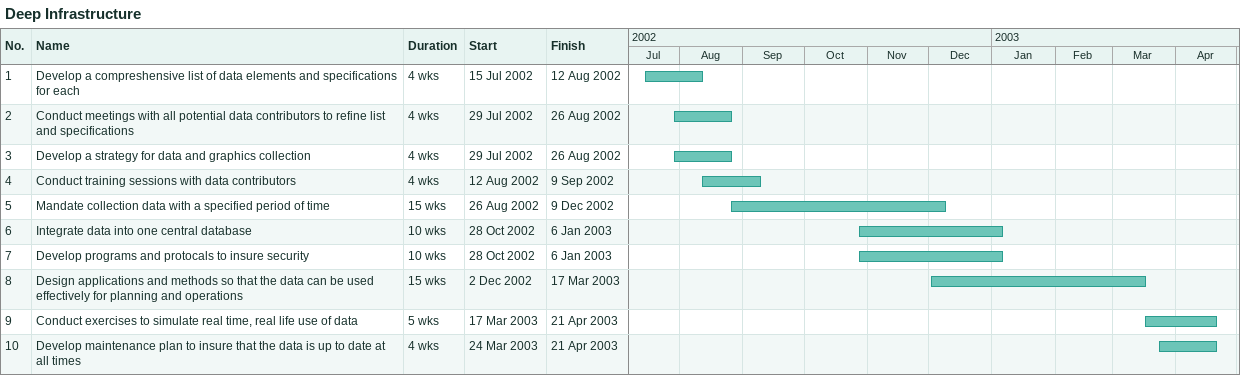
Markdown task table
Deep Infrastructure

| ID | Task | Duration | Start | Finish |
|---|---|---|---|---|
| 1 | Develop a compreshensive list of data elements and specifications for each | 4w | 2002-07-15 | 2002-08-12 |
| 2 | Conduct meetings with all potential data contributors to refine list and specifications | 4w | 2002-07-29 | 2002-08-26 |
| 3 | Develop a strategy for data and graphics collection | 4w | 2002-07-29 | 2002-08-26 |
| 4 | Conduct training sessions with data contributors | 4w | 2002-08-12 | 2002-09-09 |
| 5 | Mandate collection data with a specified period of time | 15w | 2002-08-26 | 2002-12-09 |
| 6 | Integrate data into one central database | 10w | 2002-10-28 | 2003-01-06 |
| 7 | Develop programs and protocals to insure security | 10w | 2002-10-28 | 2003-01-06 |
| 8 | Design applications and methods so that the data can be used effectively for planning and operations | 15w | 2002-12-02 | 2003-03-17 |
| 9 | Conduct exercises to simulate real time, real life use of data | 5w | 2003-03-17 | 2003-04-21 |
| 10 | Develop maintenance plan to insure that the data is up to date at all times | 4w | 2003-03-24 | 2003-04-21 |
